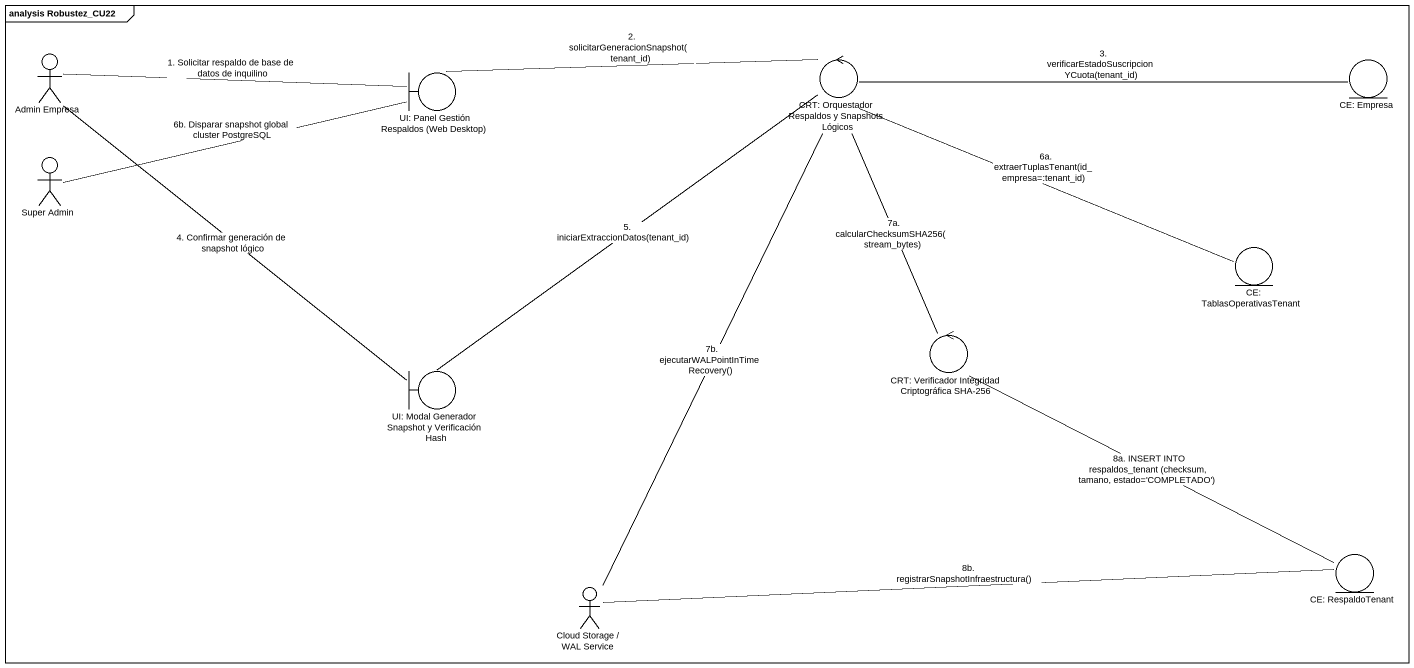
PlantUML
@startuml
mainframe analysis Robustez_CU22
actor "Admin Empresa" as Admin_Empresa
boundary "UI: Panel Gestión Respaldos (Web Desktop)" as UI_Panel_Gestión_Respaldos
control "CRT: Orquestador Respaldos y Snapshots Lógicos" as CRT_Orquestador_Respaldos_y
entity "CE: Empresa" as CE_Empresa
actor "Super Admin" as Super_Admin
entity "CE: TablasOperativasTenant" as CE_TablasOperativasTenant
control "CRT: Verificador Integridad Criptográfica SHA-256" as CRT_Verificador_Integridad
boundary "UI: Modal Generador Snapshot y Verificación Hash" as UI_Modal_Generador_Snapshot
entity "CE: RespaldoTenant" as CE_RespaldoTenant
actor "Cloud Storage / WAL Service" as Cloud_Storage_WAL_Service
Admin_Empresa -right- UI_Panel_Gestión_Respaldos : 1. Solicitar respaldo de base de datos de inquilino
Admin_Empresa -- UI_Modal_Generador_Snapshot : 4. Confirmar generación de snapshot lógico
UI_Panel_Gestión_Respaldos -right- CRT_Orquestador_Respaldos_y : 2. solicitarGeneracionSnapshot(tenant_id)
CRT_Orquestador_Respaldos_y -right- CE_Empresa : 3. verificarEstadoSuscripcionYCuota(tenant_id)
CRT_Orquestador_Respaldos_y -right- CE_TablasOperativasTenant : 6a. extraerTuplasTenant(id_empresa=:tenant_id)
CRT_Orquestador_Respaldos_y -- CRT_Verificador_Integridad : 7a. calcularChecksumSHA256(stream_bytes)
CRT_Orquestador_Respaldos_y -- Cloud_Storage_WAL_Service : 7b. ejecutarWALPointInTimeRecovery()
Super_Admin -right- UI_Panel_Gestión_Respaldos : 6b. Disparar snapshot global cluster PostgreSQL
CRT_Verificador_Integridad -right- CE_RespaldoTenant : 8a. INSERT INTO respaldos_tenant (checksum, tamano, estado='COMPLETADO')
UI_Modal_Generador_Snapshot -up- CRT_Orquestador_Respaldos_y : 5. iniciarExtraccionDatos(tenant_id)
Cloud_Storage_WAL_Service -right- CE_RespaldoTenant : 8b. registrarSnapshotInfraestructura()
@enduml
